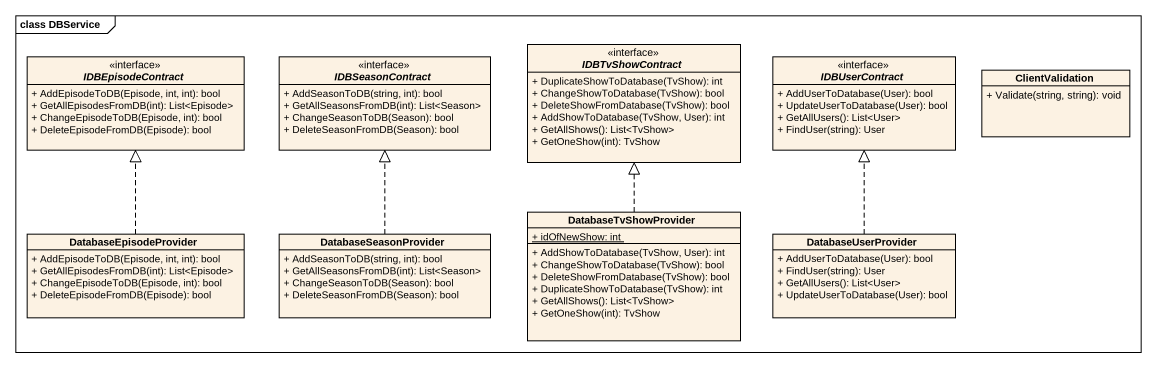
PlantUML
@startuml
mainframe class DBService
hide circle
hide empty members
skinparam classAttributeIconSize 0
interface IDBEpisodeContract {
  + AddEpisodeToDB(Episode, int, int): bool
  + GetAllEpisodesFromDB(int): List<Episode>
  + ChangeEpisodeToDB(Episode, int): bool
  + DeleteEpisodeFromDB(Episode): bool
}
interface IDBSeasonContract {
  + AddSeasonToDB(string, int): bool
  + GetAllSeasonsFromDB(int): List<Season>
  + ChangeSeasonToDB(Season): bool
  + DeleteSeasonFromDB(Season): bool
}
interface IDBTvShowContract {
  + DuplicateShowToDatabase(TvShow): int
  + ChangeShowToDatabase(TvShow): bool
  + DeleteShowFromDatabase(TvShow): bool
  + AddShowToDatabase(TvShow, User): int
  + GetAllShows(): List<TvShow>
  + GetOneShow(int): TvShow
}
interface IDBUserContract {
  + AddUserToDatabase(User): bool
  + UpdateUserToDatabase(User): bool
  + GetAllUsers(): List<User>
  + FindUser(string): User
}
class ClientValidation {
  + Validate(string, string): void
}
class DatabaseEpisodeProvider {
  + AddEpisodeToDB(Episode, int, int): bool
  + GetAllEpisodesFromDB(int): List<Episode>
  + ChangeEpisodeToDB(Episode, int): bool
  + DeleteEpisodeFromDB(Episode): bool
}
class DatabaseSeasonProvider {
  + AddSeasonToDB(string, int): bool
  + GetAllSeasonsFromDB(int): List<Season>
  + ChangeSeasonToDB(Season): bool
  + DeleteSeasonFromDB(Season): bool
}
class DatabaseTvShowProvider {
  {static} + idOfNewShow: int
  + AddShowToDatabase(TvShow, User): int
  + ChangeShowToDatabase(TvShow): bool
  + DeleteShowFromDatabase(TvShow): bool
  + DuplicateShowToDatabase(TvShow): int
  + GetAllShows(): List<TvShow>
  + GetOneShow(int): TvShow
}
class DatabaseUserProvider {
  + AddUserToDatabase(User): bool
  + FindUser(string): User
  + GetAllUsers(): List<User>
  + UpdateUserToDatabase(User): bool
}
DatabaseEpisodeProvider .up.|> IDBEpisodeContract
DatabaseSeasonProvider .up.|> IDBSeasonContract
DatabaseTvShowProvider .up.|> IDBTvShowContract
DatabaseUserProvider .up.|> IDBUserContract
@enduml
